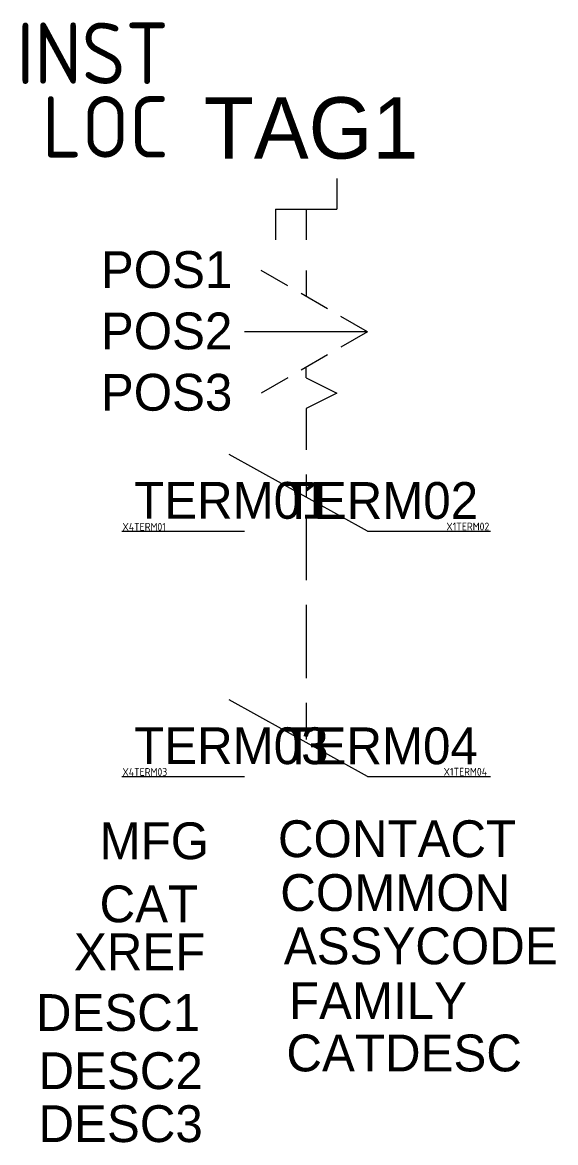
# Model space of a CAD drawing. Header units: millimetres. Extents: x -5.5 to 16.2, y -17.9 to 27.7.
import ezdxf
from ezdxf.enums import TextEntityAlignment as Align

# ---------------------------------------------------------------- set-up
doc = ezdxf.new("R2010")
doc.units = ezdxf.units.MM
doc.styles.add('WD_IEC', font='isocp2.shx', dxfattribs={"width": 0.9, "height": 4})

msp = doc.modelspace()

# ---------------------------------------------------------------- linework, layer by layer
for p, q in [((7.25, 21.375), (7.25, 20.125)), ((4.75, 20.125), (4.75, 18.875)), ((4.75, 20.125), (7.25, 20.125)), ((6, 20.125), (6, 18.875)), ((5.252, 17), (4.17, 17.625)), ((6, 17.625), (6, 16.568)), ((6.876, 16.062), (5.794, 16.687)), ((8.5, 15.125), (7.417, 15.75)), ((8.5, 15.125), (3.5, 15.125)), ((8.5, 15.125), (7.417, 14.5)), ((6.876, 14.187), (5.794, 13.562)), ((5.252, 13.25), (4.17, 12.625)), ((6, 13.25), (6, 13.682)), ((6, 13.25), (7.25, 12.625)), ((7.25, 12.625), (6, 12)), ((6, 12), (6, 10.312)), ((8.5, 7), (2.875, 10.125)), ((6, 9.312), (6.001, 8.388)), ((6, 7.5), (6, 5)), ((-1.5, 7), (3.5, 7)), ((8.5, 7), (13.5, 7)), ((6, 4), (6, 1)), ((8.5, -3), (2.875, 0.125)), ((6, 0), (6, -1.5)), ((-1.5, -3), (3.5, -3)), ((8.5, -3), (13.5, -3))]:
    msp.add_line(p, q)

# ---------------------------------------------------------------- texts
at = {"style": 'WD_IEC', "flags": 1}
for tag, height, p in [('INST', 2.5, (0.413, 25.222)), ('LOC', 2.5, (0.413, 22.222)), ('X1TERM02', 0.32, (13.456, 7.024)), ('X1TERM04', 0.32, (13.365, -2.969))]:
    msp.add_attdef(tag, text='', height=height, dxfattribs=at).set_placement(p, align=Align.RIGHT)
for tag, p, s, height in [('TAG1', (1.833, 22.18), 'S', 2.5), ('TERM01', (-1, 7.501), '21', 1.5), ('TERM03', (-0.999, -2.499), '23', 1.5)]:
    msp.add_attdef(tag, p, s, height=height)
at = {"flags": 8}
for tag, text, p in [('POS1', '1', (2.999, 17.657)), ('POS2', '0', (2.999, 15.157)), ('POS3', '2', (2.999, 12.657))]:
    msp.add_attdef(tag, text=text, height=1.5, dxfattribs=at).set_placement(p, align=Align.MIDDLE_RIGHT)
for tag, text, p in [('TERM02', '22', (13.002, 7.497)), ('TERM04', '24', (12.992, -2.503))]:
    msp.add_attdef(tag, text=text, height=1.5).set_placement(p, align=Align.RIGHT)
at = {"style": 'WD_IEC', "flags": 1}
for tag, p in [('X4TERM01', (-1.476, 7.014)), ('X4TERM03', (-1.476, -2.979))]:
    msp.add_attdef(tag, p, '', height=0.32, dxfattribs=at)
at = {"flags": 1}
for tag, p, s in [('MFG', (-2.405, -6.373), ''), ('CONTACT', (4.855, -6.288), 'NO'), ('COMMON', (4.949, -8.483), '02'), ('CAT', (-2.405, -8.944), ''), ('ASSYCODE', (5.094, -10.654), ''), ('FAMILY', (5.305, -12.89), 'PB_ACKO'), ('CATDESC', (5.2, -15.02), '')]:
    msp.add_attdef(tag, p, s, height=1.5, dxfattribs=at)
at = {"lineweight": 15, "flags": 1}
msp.add_attdef('XREF', text='', height=1.5, dxfattribs=at).set_placement((1.901, -10.897), align=Align.RIGHT)
at = {"flags": 1}
for tag, p in [('DESC1', (1.691, -13.372)), ('DESC2', (1.796, -15.742)), ('DESC3', (1.796, -17.901))]:
    msp.add_attdef(tag, text='', height=1.5, dxfattribs=at).set_placement(p, align=Align.RIGHT)

doc.saveas('drawing.dxf')
